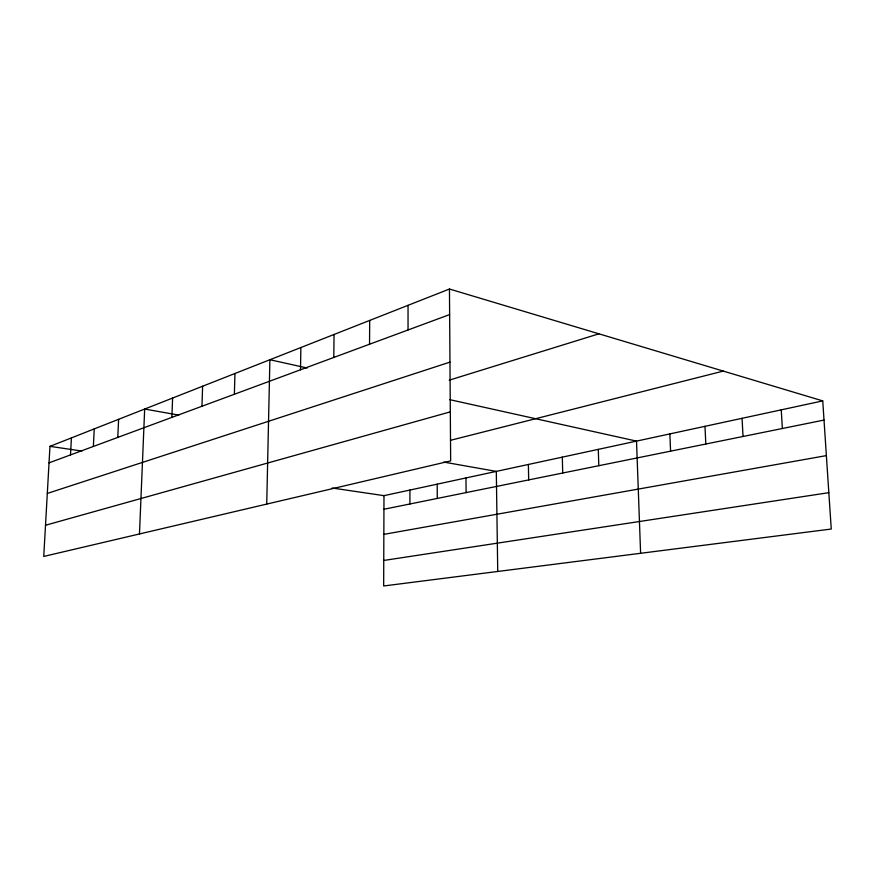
<?xml version="1.0" encoding="UTF-8"?>
<svg xmlns="http://www.w3.org/2000/svg" width="875" height="875" viewBox="0 0 875 875"><rect width="100%" height="100%" fill="white"/><g stroke="black" fill="none" stroke-linecap="round" stroke-linejoin="round"><path stroke-width="1.31" d="M822.741 400.892L383.983 495.655L383.666 585.977L831.25 529.036L822.741 400.892L449.455 289.023L49.962 446.348L43.75 556.434L450.658 460.917L449.455 289.023M369.545 344.225L369.688 320.436M333.791 357.459L334.053 334.469M300.497 369.786L300.869 347.539M266.733 504.087L269.883 359.734L307.202 368.014M234.38 394.253L234.948 373.494M201.961 406.252L202.617 386.225M171.883 417.386L172.605 398.048M139.475 533.969L144.67 409.052L178.795 415.1M117.786 437.413L118.617 419.311M93.373 446.447L94.248 428.903M70.503 454.913L71.411 437.905M49.022 462.864L449.63 314.584M47.305 493.434L449.969 362.119M449.225 380.166L598.916 333.812M45.511 525.252L450.308 411.863M450.505 440.311L723.264 371.087M383.939 509.25L824.009 420.066M383.852 534.362L826.372 455.613M383.753 560.459L828.833 492.669M49.962 446.348L81.889 451.062M332.084 487.998L383.983 495.655M443.68 462.066L496.311 471.395L497.733 571.473M449.586 399.623L636.519 441.109L640.609 553.295M781.255 409.85L782.359 428.509M742.066 418.316L743.028 436.483M704.987 426.333L705.819 444.019M669.856 433.913L670.578 451.161M598.303 449.367L598.795 465.708M562.319 457.144L562.712 473.025M528.38 464.472L528.675 479.916M465.959 477.958L466.102 492.592M437.205 484.159L437.281 498.433M409.916 490.055L409.927 503.978M408.045 305.331L408.045 329.973"/></g></svg>
